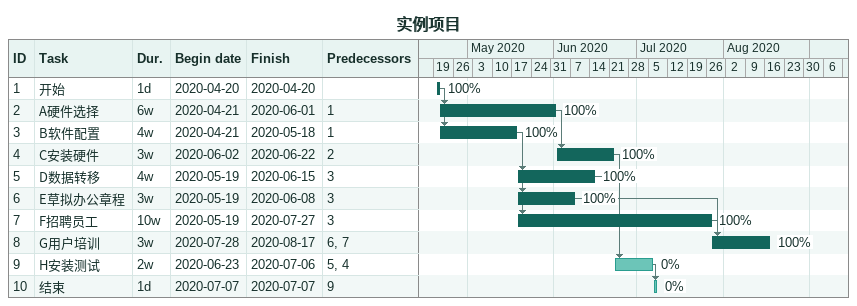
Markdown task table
实例项目

| ID | Task | Duration | Start | Finish | Predecessors | % complete |
|---|---|---|---|---|---|---|
| 1 | 开始 | 1d | 2020-04-20 | 2020-04-20 |  | 100 |
| 2 | A硬件选择 | 6w | 2020-04-21 | 2020-06-01 | 1 | 100 |
| 3 | B软件配置 | 4w | 2020-04-21 | 2020-05-18 | 1 | 100 |
| 4 | C安装硬件 | 3w | 2020-06-02 | 2020-06-22 | 2 | 100 |
| 5 | D数据转移 | 4w | 2020-05-19 | 2020-06-15 | 3 | 100 |
| 6 | E草拟办公章程 | 3w | 2020-05-19 | 2020-06-08 | 3 | 100 |
| 7 | F招聘员工 | 10w | 2020-05-19 | 2020-07-27 | 3 | 100 |
| 8 | G用户培训 | 3w | 2020-07-28 | 2020-08-17 | 6, 7 | 100 |
| 9 | H安装测试 | 2w | 2020-06-23 | 2020-07-06 | 5, 4 | 0 |
| 10 | 结束 | 1d | 2020-07-07 | 2020-07-07 | 9 | 0 |
